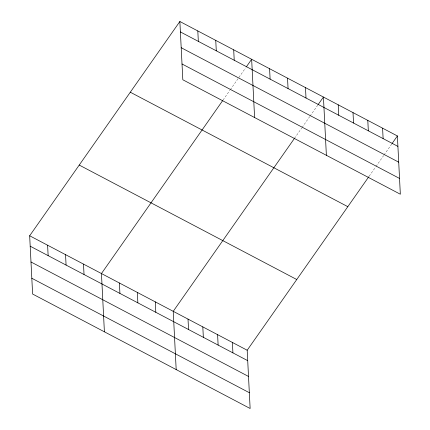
<?xml version="1.0" encoding="UTF-8"?>
<svg xmlns="http://www.w3.org/2000/svg" width="430" height="430" viewBox="0 0 430 430"><rect width="100%" height="100%" fill="white"/><g stroke="black" fill="none" stroke-linecap="round" stroke-linejoin="round"><path stroke-width="0.32" stroke-dasharray="2.15 1.61" d="M223.052 100.066L229.91 90.278M230.292 89.73L245.546 67.972M294.453 138.385L301.693 128.049M302.075 127.506L309.702 116.627M310.084 116.084L317.711 105.205M369.171 176.214L375.653 166.964M376.035 166.421L383.657 155.542M384.038 154.999L391.665 144.12"/><path stroke-width="0.64" d="M368.789 176.757L247.185 350.235L250.136 408.5L32.615 294.039L29.665 235.774L179.864 21.5L397.385 135.961L400.335 194.226L182.814 79.765L179.864 21.5M222.67 100.609L101.448 273.55L104.399 331.81M246.309 66.886L251.647 59.27L254.598 117.535M294.453 138.385L173.225 311.32L176.182 369.585M318.087 104.657L323.43 97.046L326.381 155.311M392.047 143.577L397.385 135.961M180.39 31.922L397.911 146.383M181.191 47.709L398.712 162.169M182.014 63.973L399.535 178.434M130.295 92.213L347.822 206.674M79.228 165.066L296.754 279.527M29.665 235.774L247.185 350.235M30.191 246.197L247.712 360.657M30.992 261.983L248.513 376.443M31.815 278.253L249.335 392.714M382.592 128.178L383.119 138.594M367.8 120.395L368.333 130.811M353.008 112.612L353.541 123.028M338.216 104.829L338.749 115.245M305.483 87.602L306.01 98.019M287.536 78.158L288.062 88.58M269.589 68.714L270.121 79.136M233.7 49.832L234.226 60.248M232.393 342.452L232.92 352.874M215.752 40.388L216.279 50.804M217.601 334.669L218.128 345.091M197.811 30.944L198.338 41.361M202.809 326.886L203.342 337.308M188.018 319.103L188.55 329.52M155.284 301.876L155.81 312.298M137.337 292.432L137.863 302.854M119.389 282.988L119.922 293.411M83.501 264.106L84.027 274.523M65.553 254.662L66.08 265.079M47.606 245.218L48.139 255.64"/></g></svg>
